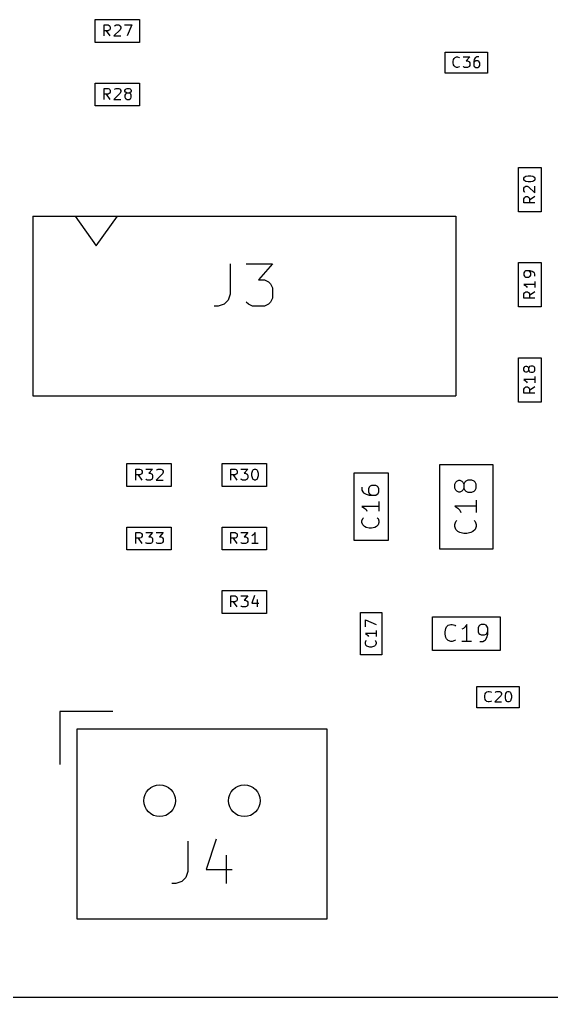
# Model space of a CAD drawing. Header units: millimetres. Extents: x 50 to 150, y -100 to -50.
# Drawn here: x 97.69 to 110.26, y -99.6 to -76.48 of the extents above; entities that cross this region are included whole.
import ezdxf

# ---------------------------------------------------------------- set-up
doc = ezdxf.new("R2010")
doc.units = ezdxf.units.MM
doc.layers.add('Edge.Cuts', color=254, linetype='CONTINUOUS', true_color=0xd0d2cd)
doc.layers.add('F.Fab', color=9, linetype='CONTINUOUS', true_color=0xafafaf)

msp = doc.modelspace()

# ---------------------------------------------------------------- linework, layer by layer
at = {"layer": 'Edge.Cuts', "linetype": 'CONTINUOUS'}
msp.add_line((148, -99.6), (52, -99.6), dxfattribs=at)
at = {"layer": 'Edge.Cuts'}
for centre in [(101, -94.95), (103, -94.95)]:
    msp.add_circle(centre, 0.375, dxfattribs=at)
at = {"layer": 'F.Fab', "linetype": 'CONTINUOUS'}
for p, q in [((99.475, -76.48), (100.525, -76.48)), ((99.475, -77.02), (99.475, -76.48)), ((100.525, -76.48), (100.525, -77.02)), ((99.684285, -76.8682), (99.684285, -76.6082)), ((99.684285, -76.6082), (99.783333, -76.6082)), ((99.783333, -76.744391), (99.684285, -76.744391)), ((99.832857, -76.8682), (99.74619, -76.744391)), ((99.783333, -76.6082), (99.808095, -76.620581)), ((99.808095, -76.73201), (99.783333, -76.744391)), ((99.808095, -76.620581), (99.820476, -76.632962)), ((99.820476, -76.719629), (99.808095, -76.73201)), ((99.820476, -76.632962), (99.832857, -76.657724)), ((99.832857, -76.694867), (99.820476, -76.719629)), ((99.832857, -76.657724), (99.832857, -76.694867)), ((100.068095, -76.719629), (99.919523, -76.8682)), ((99.931904, -76.632962), (99.944285, -76.620581)), ((99.944285, -76.620581), (99.969047, -76.6082)), ((99.969047, -76.6082), (100.030952, -76.6082)), ((100.030952, -76.6082), (100.055714, -76.620581)), ((100.055714, -76.620581), (100.068095, -76.632962)), ((100.068095, -76.632962), (100.080476, -76.657724)), ((100.080476, -76.682486), (100.068095, -76.719629)), ((100.080476, -76.657724), (100.080476, -76.682486)), ((100.167142, -76.6082), (100.340476, -76.6082)), ((100.340476, -76.6082), (100.229047, -76.8682)), ((99.919523, -76.8682), (100.080476, -76.8682)), ((100.525, -77.02), (99.475, -77.02)), ((107.75, -77.25), (108.75, -77.25)), ((107.75, -77.75), (107.75, -77.25)), ((107.934524, -77.470717), (107.946428, -77.423098)), ((107.946428, -77.423098), (107.958333, -77.399289)), ((107.958333, -77.399289), (107.982143, -77.375479)), ((107.982143, -77.375479), (108.017857, -77.363574)), ((108.017857, -77.363574), (108.041666, -77.363574)), ((108.041666, -77.363574), (108.077381, -77.375479)), ((108.077381, -77.375479), (108.089285, -77.387384)), ((108.172619, -77.363574), (108.327381, -77.363574)), ((108.327381, -77.363574), (108.244047, -77.458812)), ((108.434523, -77.423098), (108.422619, -77.470717)), ((108.458333, -77.387384), (108.434523, -77.423098)), ((108.470238, -77.375479), (108.458333, -77.387384)), ((108.494047, -77.363574), (108.470238, -77.375479)), ((108.541666, -77.363574), (108.494047, -77.363574)), ((108.75, -77.25), (108.75, -77.75)), ((107.934524, -77.506431), (107.934524, -77.470717)), ((107.946428, -77.55405), (107.934524, -77.506431)), ((107.958333, -77.57786), (107.946428, -77.55405)), ((107.982143, -77.60167), (107.958333, -77.57786)), ((108.017857, -77.613574), (107.982143, -77.60167)), ((108.041666, -77.613574), (108.017857, -77.613574)), ((108.077381, -77.60167), (108.041666, -77.613574)), ((108.089285, -77.589765), (108.077381, -77.60167)), ((108.184524, -77.60167), (108.172619, -77.589765)), ((108.208333, -77.613574), (108.184524, -77.60167)), ((108.279762, -77.613574), (108.208333, -77.613574)), ((108.244047, -77.458812), (108.279762, -77.458812)), ((108.279762, -77.458812), (108.303571, -77.470717)), ((108.303571, -77.60167), (108.279762, -77.613574)), ((108.303571, -77.470717), (108.315476, -77.482622)), ((108.315476, -77.589765), (108.303571, -77.60167)), ((108.315476, -77.482622), (108.327381, -77.506431)), ((108.327381, -77.565955), (108.315476, -77.589765)), ((108.327381, -77.506431), (108.327381, -77.565955)), ((108.422619, -77.470717), (108.422619, -77.565955)), ((108.434523, -77.482622), (108.422619, -77.506431)), ((108.422619, -77.565955), (108.434523, -77.589765)), ((108.446428, -77.470717), (108.434523, -77.482622)), ((108.434523, -77.589765), (108.446428, -77.60167)), ((108.470238, -77.458812), (108.446428, -77.470717)), ((108.446428, -77.60167), (108.470238, -77.613574)), ((108.517857, -77.458812), (108.470238, -77.458812)), ((108.470238, -77.613574), (108.517857, -77.613574)), ((108.541666, -77.470717), (108.517857, -77.458812)), ((108.517857, -77.613574), (108.541666, -77.60167)), ((108.553571, -77.482622), (108.541666, -77.470717)), ((108.541666, -77.60167), (108.553571, -77.589765)), ((108.565476, -77.506431), (108.553571, -77.482622)), ((108.553571, -77.589765), (108.565476, -77.565955)), ((108.565476, -77.565955), (108.565476, -77.506431)), ((108.75, -77.75), (107.75, -77.75)), ((99.475, -77.98), (100.525, -77.98)), ((99.475, -78.52), (99.475, -77.98)), ((99.684285, -78.3682), (99.684285, -78.1082)), ((99.684285, -78.1082), (99.783333, -78.1082)), ((99.783333, -78.1082), (99.808095, -78.120581)), ((99.808095, -78.120581), (99.820476, -78.132962)), ((99.820476, -78.132962), (99.832857, -78.157724)), ((99.931904, -78.132962), (99.944285, -78.120581)), ((99.944285, -78.120581), (99.969047, -78.1082)), ((99.969047, -78.1082), (100.030952, -78.1082)), ((100.030952, -78.1082), (100.055714, -78.120581)), ((100.055714, -78.120581), (100.068095, -78.132962)), ((100.068095, -78.132962), (100.080476, -78.157724)), ((100.179523, -78.157724), (100.191904, -78.132962)), ((100.191904, -78.132962), (100.204285, -78.120581)), ((100.204285, -78.120581), (100.229047, -78.1082)), ((100.229047, -78.1082), (100.278571, -78.1082)), ((100.278571, -78.1082), (100.303333, -78.120581)), ((100.303333, -78.120581), (100.315714, -78.132962)), ((100.315714, -78.132962), (100.328095, -78.157724)), ((100.525, -77.98), (100.525, -78.52)), ((99.783333, -78.244391), (99.684285, -78.244391)), ((99.832857, -78.3682), (99.74619, -78.244391)), ((99.808095, -78.23201), (99.783333, -78.244391)), ((99.820476, -78.219629), (99.808095, -78.23201)), ((99.832857, -78.194867), (99.820476, -78.219629)), ((99.832857, -78.157724), (99.832857, -78.194867)), ((100.068095, -78.219629), (99.919523, -78.3682)), ((99.919523, -78.3682), (100.080476, -78.3682)), ((100.080476, -78.182486), (100.068095, -78.219629)), ((100.080476, -78.157724), (100.080476, -78.182486)), ((100.179523, -78.170105), (100.179523, -78.157724)), ((100.191904, -78.194867), (100.179523, -78.170105)), ((100.191904, -78.244391), (100.179523, -78.269153)), ((100.179523, -78.269153), (100.179523, -78.318677)), ((100.179523, -78.318677), (100.191904, -78.343439)), ((100.204285, -78.207248), (100.191904, -78.194867)), ((100.204285, -78.23201), (100.191904, -78.244391)), ((100.191904, -78.343439), (100.204285, -78.35582)), ((100.229047, -78.219629), (100.204285, -78.207248)), ((100.229047, -78.219629), (100.204285, -78.23201)), ((100.204285, -78.35582), (100.229047, -78.3682)), ((100.278571, -78.219629), (100.229047, -78.219629)), ((100.229047, -78.3682), (100.278571, -78.3682)), ((100.303333, -78.207248), (100.278571, -78.219629)), ((100.303333, -78.23201), (100.278571, -78.219629)), ((100.278571, -78.3682), (100.303333, -78.35582)), ((100.315714, -78.194867), (100.303333, -78.207248)), ((100.315714, -78.244391), (100.303333, -78.23201)), ((100.303333, -78.35582), (100.315714, -78.343439)), ((100.328095, -78.170105), (100.315714, -78.194867)), ((100.328095, -78.269153), (100.315714, -78.244391)), ((100.315714, -78.343439), (100.328095, -78.318677)), ((100.328095, -78.157724), (100.328095, -78.170105)), ((100.328095, -78.318677), (100.328095, -78.269153)), ((100.525, -78.52), (99.475, -78.52)), ((109.48, -79.975), (110.02, -79.975)), ((109.48, -81.025), (109.48, -79.975)), ((110.02, -79.975), (110.02, -81.025)), ((109.6082, -80.233809), (109.620581, -80.209047)), ((109.620581, -80.209047), (109.632962, -80.196666)), ((109.632962, -80.196666), (109.657724, -80.184285)), ((109.657724, -80.184285), (109.707248, -80.171904)), ((109.707248, -80.171904), (109.769153, -80.171904)), ((109.769153, -80.171904), (109.818677, -80.184285)), ((109.818677, -80.184285), (109.843439, -80.196666)), ((109.843439, -80.196666), (109.85582, -80.209047)), ((109.85582, -80.209047), (109.8682, -80.233809)), ((109.6082, -80.258571), (109.6082, -80.233809)), ((109.620581, -80.283333), (109.6082, -80.258571)), ((109.6082, -80.469047), (109.620581, -80.444285)), ((109.632962, -80.295714), (109.620581, -80.283333)), ((109.620581, -80.444285), (109.632962, -80.431904)), ((109.657724, -80.308095), (109.632962, -80.295714)), ((109.632962, -80.431904), (109.657724, -80.419523)), ((109.707248, -80.320476), (109.657724, -80.308095)), ((109.657724, -80.419523), (109.682486, -80.419523)), ((109.682486, -80.419523), (109.719629, -80.431904)), ((109.769153, -80.320476), (109.707248, -80.320476)), ((109.719629, -80.431904), (109.8682, -80.580476)), ((109.818677, -80.308095), (109.769153, -80.320476)), ((109.843439, -80.295714), (109.818677, -80.308095)), ((109.85582, -80.283333), (109.843439, -80.295714)), ((109.8682, -80.258571), (109.85582, -80.283333)), ((109.8682, -80.233809), (109.8682, -80.258571)), ((109.8682, -80.580476), (109.8682, -80.419523)), ((109.6082, -80.530952), (109.6082, -80.469047)), ((109.620581, -80.555714), (109.6082, -80.530952)), ((109.632962, -80.568095), (109.620581, -80.555714)), ((109.620581, -80.691904), (109.632962, -80.679523)), ((109.632962, -80.679523), (109.657724, -80.667142)), ((109.657724, -80.667142), (109.694867, -80.667142)), ((109.694867, -80.667142), (109.719629, -80.679523)), ((109.719629, -80.679523), (109.73201, -80.691904)), ((109.8682, -80.667142), (109.744391, -80.753809)), ((109.6082, -80.716666), (109.620581, -80.691904)), ((109.6082, -80.815714), (109.6082, -80.716666)), ((109.8682, -80.815714), (109.6082, -80.815714)), ((109.73201, -80.691904), (109.744391, -80.716666)), ((109.744391, -80.716666), (109.744391, -80.815714)), ((98, -81.125), (98, -85.375)), ((98, -81.125), (108, -81.125)), ((99, -81.125), (99.5, -81.832107)), ((99.5, -81.832107), (100, -81.125)), ((108, -81.125), (108, -85.375)), ((110.02, -81.025), (109.48, -81.025)), ((102.666666, -82.254819), (102.666666, -82.969104)), ((103.047619, -82.254819), (103.666666, -82.254819)), ((103.666666, -82.254819), (103.333333, -82.635771)), ((109.48, -82.225), (110.02, -82.225)), ((109.48, -83.275), (109.48, -82.225)), ((110.02, -82.225), (110.02, -83.275)), ((109.620581, -82.446666), (109.6082, -82.471428)), ((109.6082, -82.471428), (109.6082, -82.520952)), ((109.6082, -82.520952), (109.620581, -82.545714)), ((109.632962, -82.434285), (109.620581, -82.446666)), ((109.657724, -82.421904), (109.632962, -82.434285)), ((109.756772, -82.421904), (109.657724, -82.421904)), ((109.744391, -82.434285), (109.719629, -82.421904)), ((109.756772, -82.446666), (109.744391, -82.434285)), ((109.806296, -82.434285), (109.756772, -82.421904)), ((109.769153, -82.471428), (109.756772, -82.446666)), ((109.756772, -82.545714), (109.769153, -82.520952)), ((109.769153, -82.520952), (109.769153, -82.471428)), ((109.843439, -82.459047), (109.806296, -82.434285)), ((109.85582, -82.471428), (109.843439, -82.459047)), ((109.8682, -82.49619), (109.85582, -82.471428)), ((109.8682, -82.545714), (109.8682, -82.49619)), ((103.333333, -82.635771), (103.47619, -82.635771)), ((103.47619, -82.635771), (103.571428, -82.68339)), ((103.571428, -82.68339), (103.619047, -82.731009)), ((103.619047, -82.731009), (103.666666, -82.826247)), ((109.8682, -82.743809), (109.6082, -82.743809)), ((109.6082, -82.743809), (109.645343, -82.768571)), ((109.620581, -82.545714), (109.632962, -82.558095)), ((109.632962, -82.558095), (109.657724, -82.570476)), ((109.645343, -82.768571), (109.670105, -82.793333)), ((109.657724, -82.570476), (109.719629, -82.570476)), ((109.719629, -82.570476), (109.744391, -82.558095)), ((109.744391, -82.558095), (109.756772, -82.545714)), ((109.8682, -82.669523), (109.8682, -82.818095)), ((102.666666, -82.969104), (102.619047, -83.111961)), ((103.666666, -82.826247), (103.666666, -83.064342)), ((109.6082, -82.966666), (109.620581, -82.941904)), ((109.6082, -83.065714), (109.6082, -82.966666)), ((109.620581, -82.941904), (109.632962, -82.929523)), ((109.632962, -82.929523), (109.657724, -82.917142)), ((109.657724, -82.917142), (109.694867, -82.917142)), ((109.670105, -82.793333), (109.682486, -82.818095)), ((109.694867, -82.917142), (109.719629, -82.929523)), ((109.719629, -82.929523), (109.73201, -82.941904)), ((109.73201, -82.941904), (109.744391, -82.966666)), ((109.8682, -82.917142), (109.744391, -83.003809)), ((109.744391, -82.966666), (109.744391, -83.065714)), ((102.523809, -83.2072), (102.380952, -83.254819)), ((102.619047, -83.111961), (102.523809, -83.2072)), ((103.095238, -83.2072), (103.047619, -83.15958)), ((103.190476, -83.254819), (103.095238, -83.2072)), ((103.571428, -83.2072), (103.47619, -83.254819)), ((103.619047, -83.15958), (103.571428, -83.2072)), ((103.666666, -83.064342), (103.619047, -83.15958)), ((109.8682, -83.065714), (109.6082, -83.065714)), ((102.380952, -83.254819), (102.285714, -83.254819)), ((103.47619, -83.254819), (103.190476, -83.254819)), ((110.02, -83.275), (109.48, -83.275)), ((109.48, -84.475), (110.02, -84.475)), ((109.48, -85.525), (109.48, -84.475)), ((110.02, -84.475), (110.02, -85.525)), ((109.6082, -84.721428), (109.620581, -84.696666)), ((109.6082, -84.770952), (109.6082, -84.721428)), ((109.620581, -84.795714), (109.6082, -84.770952)), ((109.620581, -84.696666), (109.632962, -84.684285)), ((109.632962, -84.808095), (109.620581, -84.795714)), ((109.632962, -84.684285), (109.657724, -84.671904)), ((109.657724, -84.820476), (109.632962, -84.808095)), ((109.657724, -84.671904), (109.670105, -84.671904)), ((109.670105, -84.820476), (109.657724, -84.820476)), ((109.670105, -84.671904), (109.694867, -84.684285)), ((109.694867, -84.808095), (109.670105, -84.820476)), ((109.694867, -84.684285), (109.707248, -84.696666)), ((109.707248, -84.795714), (109.694867, -84.808095)), ((109.707248, -84.696666), (109.719629, -84.721428)), ((109.719629, -84.770952), (109.707248, -84.795714)), ((109.73201, -84.696666), (109.719629, -84.721428)), ((109.719629, -84.721428), (109.719629, -84.770952)), ((109.719629, -84.770952), (109.73201, -84.795714)), ((109.744391, -84.684285), (109.73201, -84.696666)), ((109.73201, -84.795714), (109.744391, -84.808095)), ((109.769153, -84.671904), (109.744391, -84.684285)), ((109.744391, -84.808095), (109.769153, -84.820476)), ((109.818677, -84.671904), (109.769153, -84.671904)), ((109.769153, -84.820476), (109.818677, -84.820476)), ((109.843439, -84.684285), (109.818677, -84.671904)), ((109.818677, -84.820476), (109.843439, -84.808095)), ((109.85582, -84.696666), (109.843439, -84.684285)), ((109.843439, -84.808095), (109.85582, -84.795714)), ((109.8682, -84.721428), (109.85582, -84.696666)), ((109.85582, -84.795714), (109.8682, -84.770952)), ((109.8682, -84.770952), (109.8682, -84.721428)), ((109.8682, -84.993809), (109.6082, -84.993809)), ((109.6082, -84.993809), (109.645343, -85.018571)), ((109.645343, -85.018571), (109.670105, -85.043333)), ((109.670105, -85.043333), (109.682486, -85.068095)), ((109.8682, -84.919523), (109.8682, -85.068095)), ((109.6082, -85.216666), (109.620581, -85.191904)), ((109.6082, -85.315714), (109.6082, -85.216666)), ((109.620581, -85.191904), (109.632962, -85.179523)), ((109.632962, -85.179523), (109.657724, -85.167142)), ((109.657724, -85.167142), (109.694867, -85.167142)), ((109.694867, -85.167142), (109.719629, -85.179523)), ((109.719629, -85.179523), (109.73201, -85.191904)), ((109.73201, -85.191904), (109.744391, -85.216666)), ((109.8682, -85.167142), (109.744391, -85.253809)), ((109.744391, -85.216666), (109.744391, -85.315714)), ((98, -85.375), (108, -85.375)), ((110.02, -85.525), (109.48, -85.525)), ((109.8682, -85.315714), (109.6082, -85.315714)), ((100.225, -86.98), (101.275, -86.98)), ((100.225, -87.52), (100.225, -86.98)), ((100.434285, -87.3682), (100.434285, -87.1082)), ((100.434285, -87.1082), (100.533333, -87.1082)), ((100.533333, -87.1082), (100.558095, -87.120581)), ((100.558095, -87.120581), (100.570476, -87.132962)), ((100.570476, -87.132962), (100.582857, -87.157724)), ((100.582857, -87.157724), (100.582857, -87.194867)), ((100.669523, -87.1082), (100.830476, -87.1082)), ((100.830476, -87.1082), (100.743809, -87.207248)), ((100.929523, -87.132962), (100.941904, -87.120581)), ((100.941904, -87.120581), (100.966666, -87.1082)), ((100.966666, -87.1082), (101.028571, -87.1082)), ((101.028571, -87.1082), (101.053333, -87.120581)), ((101.053333, -87.120581), (101.065714, -87.132962)), ((101.065714, -87.132962), (101.078095, -87.157724)), ((101.078095, -87.157724), (101.078095, -87.182486)), ((101.275, -86.98), (101.275, -87.52)), ((102.475, -86.98), (103.525, -86.98)), ((102.475, -87.52), (102.475, -86.98)), ((102.684285, -87.3682), (102.684285, -87.1082)), ((102.684285, -87.1082), (102.783333, -87.1082)), ((102.783333, -87.1082), (102.808095, -87.120581)), ((102.808095, -87.120581), (102.820476, -87.132962)), ((102.820476, -87.132962), (102.832857, -87.157724)), ((102.832857, -87.157724), (102.832857, -87.194867)), ((102.919523, -87.1082), (103.080476, -87.1082)), ((103.080476, -87.1082), (102.993809, -87.207248)), ((103.179523, -87.207248), (103.191904, -87.157724)), ((103.191904, -87.157724), (103.204285, -87.132962)), ((103.204285, -87.132962), (103.216666, -87.120581)), ((103.216666, -87.120581), (103.241428, -87.1082)), ((103.241428, -87.1082), (103.26619, -87.1082)), ((103.26619, -87.1082), (103.290952, -87.120581)), ((103.290952, -87.120581), (103.303333, -87.132962)), ((103.303333, -87.132962), (103.315714, -87.157724)), ((103.315714, -87.157724), (103.328095, -87.207248)), ((103.525, -86.98), (103.525, -87.52)), ((107.625, -87), (108.875, -87)), ((107.625, -89), (107.625, -87)), ((108.875, -87), (108.875, -89)), ((100.533333, -87.244391), (100.434285, -87.244391)), ((100.582857, -87.3682), (100.49619, -87.244391)), ((100.558095, -87.23201), (100.533333, -87.244391)), ((100.570476, -87.219629), (100.558095, -87.23201)), ((100.582857, -87.194867), (100.570476, -87.219629)), ((100.681904, -87.35582), (100.669523, -87.343439)), ((100.706666, -87.3682), (100.681904, -87.35582)), ((100.780952, -87.3682), (100.706666, -87.3682)), ((100.743809, -87.207248), (100.780952, -87.207248)), ((100.780952, -87.207248), (100.805714, -87.219629)), ((100.805714, -87.35582), (100.780952, -87.3682)), ((100.805714, -87.219629), (100.818095, -87.23201)), ((100.818095, -87.343439), (100.805714, -87.35582)), ((100.818095, -87.23201), (100.830476, -87.256772)), ((100.830476, -87.318677), (100.818095, -87.343439)), ((100.830476, -87.256772), (100.830476, -87.318677)), ((101.065714, -87.219629), (100.917142, -87.3682)), ((100.917142, -87.3682), (101.078095, -87.3682)), ((101.078095, -87.182486), (101.065714, -87.219629)), ((102.783333, -87.244391), (102.684285, -87.244391)), ((102.832857, -87.3682), (102.74619, -87.244391)), ((102.808095, -87.23201), (102.783333, -87.244391)), ((102.820476, -87.219629), (102.808095, -87.23201)), ((102.832857, -87.194867), (102.820476, -87.219629)), ((102.931904, -87.35582), (102.919523, -87.343439)), ((102.956666, -87.3682), (102.931904, -87.35582)), ((103.030952, -87.3682), (102.956666, -87.3682)), ((102.993809, -87.207248), (103.030952, -87.207248)), ((103.030952, -87.207248), (103.055714, -87.219629)), ((103.055714, -87.35582), (103.030952, -87.3682)), ((103.055714, -87.219629), (103.068095, -87.23201)), ((103.068095, -87.343439), (103.055714, -87.35582)), ((103.068095, -87.23201), (103.080476, -87.256772)), ((103.080476, -87.318677), (103.068095, -87.343439)), ((103.080476, -87.256772), (103.080476, -87.318677)), ((103.179523, -87.269153), (103.179523, -87.207248)), ((103.191904, -87.318677), (103.179523, -87.269153)), ((103.204285, -87.343439), (103.191904, -87.318677)), ((103.216666, -87.35582), (103.204285, -87.343439)), ((103.241428, -87.3682), (103.216666, -87.35582)), ((103.26619, -87.3682), (103.241428, -87.3682)), ((103.290952, -87.35582), (103.26619, -87.3682)), ((103.303333, -87.343439), (103.290952, -87.35582)), ((103.315714, -87.318677), (103.303333, -87.343439)), ((103.328095, -87.269153), (103.315714, -87.318677)), ((103.328095, -87.207248), (103.328095, -87.269153)), ((105.6, -87.2), (106.4, -87.2)), ((105.6, -88.8), (105.6, -87.2)), ((106.4, -87.2), (106.4, -88.8)), ((108.000959, -87.416666), (108.024768, -87.392857)), ((108.024768, -87.392857), (108.072387, -87.369047)), ((108.072387, -87.369047), (108.096197, -87.369047)), ((108.096197, -87.369047), (108.143816, -87.392857)), ((108.143816, -87.392857), (108.167625, -87.416666)), ((108.239054, -87.392857), (108.215244, -87.416666)), ((108.286673, -87.369047), (108.239054, -87.392857)), ((108.381911, -87.369047), (108.286673, -87.369047)), ((108.42953, -87.392857), (108.381911, -87.369047)), ((108.45334, -87.416666), (108.42953, -87.392857)), ((101.275, -87.52), (100.225, -87.52)), ((103.525, -87.52), (102.475, -87.52)), ((105.781927, -87.533333), (105.781927, -87.609523)), ((105.781927, -87.609523), (105.800975, -87.647619)), ((105.953356, -87.533333), (105.934308, -87.571428)), ((105.934308, -87.571428), (105.934308, -87.647619)), ((105.972403, -87.514285), (105.953356, -87.533333)), ((106.010499, -87.495238), (105.972403, -87.514285)), ((106.105737, -87.495238), (106.010499, -87.495238)), ((106.143832, -87.514285), (106.105737, -87.495238)), ((106.16288, -87.533333), (106.143832, -87.514285)), ((106.181927, -87.571428), (106.16288, -87.533333)), ((106.181927, -87.647619), (106.181927, -87.571428)), ((107.977149, -87.464285), (108.000959, -87.416666)), ((107.977149, -87.559523), (107.977149, -87.464285)), ((108.000959, -87.607142), (107.977149, -87.559523)), ((108.024768, -87.630952), (108.000959, -87.607142)), ((108.167625, -87.607142), (108.143816, -87.630952)), ((108.167625, -87.416666), (108.191435, -87.464285)), ((108.191435, -87.559523), (108.167625, -87.607142)), ((108.215244, -87.416666), (108.191435, -87.464285)), ((108.191435, -87.464285), (108.191435, -87.559523)), ((108.191435, -87.559523), (108.215244, -87.607142)), ((108.215244, -87.607142), (108.239054, -87.630952)), ((108.42953, -87.630952), (108.45334, -87.607142)), ((108.477149, -87.464285), (108.45334, -87.416666)), ((108.45334, -87.607142), (108.477149, -87.559523)), ((108.477149, -87.559523), (108.477149, -87.464285)), ((105.800975, -87.647619), (105.820022, -87.666666)), ((105.820022, -87.666666), (105.877165, -87.704761)), ((105.877165, -87.704761), (105.953356, -87.723809)), ((105.934308, -87.647619), (105.953356, -87.685714)), ((105.953356, -87.685714), (105.972403, -87.704761)), ((105.953356, -87.723809), (106.105737, -87.723809)), ((105.972403, -87.704761), (106.010499, -87.723809)), ((106.105737, -87.723809), (106.143832, -87.704761)), ((106.143832, -87.704761), (106.16288, -87.685714)), ((106.16288, -87.685714), (106.181927, -87.647619)), ((108.072387, -87.654761), (108.024768, -87.630952)), ((108.096197, -87.654761), (108.072387, -87.654761)), ((108.143816, -87.630952), (108.096197, -87.654761)), ((108.239054, -87.630952), (108.286673, -87.654761)), ((108.286673, -87.654761), (108.381911, -87.654761)), ((108.381911, -87.654761), (108.42953, -87.630952)), ((108.477149, -87.845237), (108.477149, -88.130951)), ((106.181927, -87.990475), (105.781927, -87.990475)), ((105.781927, -87.990475), (105.83907, -88.028571)), ((105.83907, -88.028571), (105.877165, -88.066666)), ((105.877165, -88.066666), (105.896213, -88.104761)), ((106.181927, -87.87619), (106.181927, -88.104761)), ((108.477149, -87.988094), (107.977149, -87.988094)), ((107.977149, -87.988094), (108.048578, -88.035713)), ((108.048578, -88.035713), (108.096197, -88.083332)), ((108.096197, -88.083332), (108.120006, -88.130951)), ((105.781927, -88.333332), (105.800975, -88.27619)), ((105.800975, -88.27619), (105.820022, -88.257142)), ((106.143832, -88.257142), (106.16288, -88.27619)), ((106.16288, -88.27619), (106.181927, -88.333332)), ((100.225, -88.48), (101.275, -88.48)), ((100.225, -89.02), (100.225, -88.48)), ((101.275, -88.48), (101.275, -89.02)), ((102.475, -88.48), (103.525, -88.48)), ((102.475, -89.02), (102.475, -88.48)), ((103.525, -88.48), (103.525, -89.02)), ((105.781927, -88.371428), (105.781927, -88.333332)), ((105.800975, -88.428571), (105.781927, -88.371428)), ((105.83907, -88.466666), (105.800975, -88.428571)), ((105.877165, -88.485713), (105.83907, -88.466666)), ((105.953356, -88.504761), (105.877165, -88.485713)), ((106.010499, -88.504761), (105.953356, -88.504761)), ((106.086689, -88.485713), (106.010499, -88.504761)), ((106.124784, -88.466666), (106.086689, -88.485713)), ((106.16288, -88.428571), (106.124784, -88.466666)), ((106.181927, -88.371428), (106.16288, -88.428571)), ((106.181927, -88.333332), (106.181927, -88.371428)), ((107.977149, -88.416666), (108.000959, -88.345237)), ((107.977149, -88.464285), (107.977149, -88.416666)), ((108.000959, -88.535713), (107.977149, -88.464285)), ((108.000959, -88.345237), (108.024768, -88.321428)), ((108.048578, -88.583332), (108.000959, -88.535713)), ((108.45334, -88.535713), (108.40572, -88.583332)), ((108.42953, -88.321428), (108.45334, -88.345237)), ((108.45334, -88.345237), (108.477149, -88.416666)), ((108.477149, -88.464285), (108.45334, -88.535713)), ((108.477149, -88.416666), (108.477149, -88.464285)), ((100.434285, -88.8682), (100.434285, -88.6082)), ((100.434285, -88.6082), (100.533333, -88.6082)), ((100.533333, -88.744391), (100.434285, -88.744391)), ((100.582857, -88.8682), (100.49619, -88.744391)), ((100.533333, -88.6082), (100.558095, -88.620581)), ((100.558095, -88.73201), (100.533333, -88.744391)), ((100.558095, -88.620581), (100.570476, -88.632962)), ((100.570476, -88.719629), (100.558095, -88.73201)), ((100.570476, -88.632962), (100.582857, -88.657724)), ((100.582857, -88.694867), (100.570476, -88.719629)), ((100.582857, -88.657724), (100.582857, -88.694867)), ((100.669523, -88.6082), (100.830476, -88.6082)), ((100.830476, -88.6082), (100.743809, -88.707248)), ((100.743809, -88.707248), (100.780952, -88.707248)), ((100.780952, -88.707248), (100.805714, -88.719629)), ((100.805714, -88.719629), (100.818095, -88.73201)), ((100.818095, -88.73201), (100.830476, -88.756772)), ((100.830476, -88.756772), (100.830476, -88.818677)), ((100.917142, -88.6082), (101.078095, -88.6082)), ((101.078095, -88.6082), (100.991428, -88.707248)), ((100.991428, -88.707248), (101.028571, -88.707248)), ((101.028571, -88.707248), (101.053333, -88.719629)), ((101.053333, -88.719629), (101.065714, -88.73201)), ((101.065714, -88.73201), (101.078095, -88.756772)), ((101.078095, -88.756772), (101.078095, -88.818677)), ((102.684285, -88.8682), (102.684285, -88.6082)), ((102.684285, -88.6082), (102.783333, -88.6082)), ((102.783333, -88.744391), (102.684285, -88.744391)), ((102.832857, -88.8682), (102.74619, -88.744391)), ((102.783333, -88.6082), (102.808095, -88.620581)), ((102.808095, -88.73201), (102.783333, -88.744391)), ((102.808095, -88.620581), (102.820476, -88.632962)), ((102.820476, -88.719629), (102.808095, -88.73201)), ((102.820476, -88.632962), (102.832857, -88.657724)), ((102.832857, -88.694867), (102.820476, -88.719629)), ((102.832857, -88.657724), (102.832857, -88.694867)), ((102.919523, -88.6082), (103.080476, -88.6082)), ((103.080476, -88.6082), (102.993809, -88.707248)), ((102.993809, -88.707248), (103.030952, -88.707248)), ((103.030952, -88.707248), (103.055714, -88.719629)), ((103.055714, -88.719629), (103.068095, -88.73201)), ((103.068095, -88.73201), (103.080476, -88.756772)), ((103.080476, -88.756772), (103.080476, -88.818677)), ((103.204285, -88.670105), (103.179523, -88.682486)), ((103.229047, -88.645343), (103.204285, -88.670105)), ((103.253809, -88.6082), (103.229047, -88.645343)), ((103.253809, -88.8682), (103.253809, -88.6082)), ((108.096197, -88.607142), (108.048578, -88.583332)), ((108.191435, -88.630951), (108.096197, -88.607142)), ((108.262863, -88.630951), (108.191435, -88.630951)), ((108.358101, -88.607142), (108.262863, -88.630951)), ((108.40572, -88.583332), (108.358101, -88.607142)), ((100.681904, -88.85582), (100.669523, -88.843439)), ((100.706666, -88.8682), (100.681904, -88.85582)), ((100.780952, -88.8682), (100.706666, -88.8682)), ((100.805714, -88.85582), (100.780952, -88.8682)), ((100.818095, -88.843439), (100.805714, -88.85582)), ((100.830476, -88.818677), (100.818095, -88.843439)), ((100.929523, -88.85582), (100.917142, -88.843439)), ((100.954285, -88.8682), (100.929523, -88.85582)), ((101.028571, -88.8682), (100.954285, -88.8682)), ((101.053333, -88.85582), (101.028571, -88.8682)), ((101.065714, -88.843439), (101.053333, -88.85582)), ((101.078095, -88.818677), (101.065714, -88.843439)), ((102.931904, -88.85582), (102.919523, -88.843439)), ((102.956666, -88.8682), (102.931904, -88.85582)), ((103.030952, -88.8682), (102.956666, -88.8682)), ((103.055714, -88.85582), (103.030952, -88.8682)), ((103.068095, -88.843439), (103.055714, -88.85582)), ((103.080476, -88.818677), (103.068095, -88.843439)), ((103.328095, -88.8682), (103.179523, -88.8682)), ((106.4, -88.8), (105.6, -88.8)), ((108.875, -89), (107.625, -89)), ((101.275, -89.02), (100.225, -89.02)), ((103.525, -89.02), (102.475, -89.02)), ((102.475, -89.98), (103.525, -89.98)), ((102.475, -90.52), (102.475, -89.98)), ((102.684285, -90.3682), (102.684285, -90.1082)), ((102.684285, -90.1082), (102.783333, -90.1082)), ((102.783333, -90.1082), (102.808095, -90.120581)), ((102.808095, -90.120581), (102.820476, -90.132962)), ((102.820476, -90.132962), (102.832857, -90.157724)), ((102.832857, -90.157724), (102.832857, -90.194867)), ((102.919523, -90.1082), (103.080476, -90.1082)), ((103.080476, -90.1082), (102.993809, -90.207248)), ((103.241428, -90.09582), (103.179523, -90.281534)), ((103.525, -89.98), (103.525, -90.52)), ((102.783333, -90.244391), (102.684285, -90.244391)), ((102.832857, -90.3682), (102.74619, -90.244391)), ((102.808095, -90.23201), (102.783333, -90.244391)), ((102.820476, -90.219629), (102.808095, -90.23201)), ((102.832857, -90.194867), (102.820476, -90.219629)), ((102.931904, -90.35582), (102.919523, -90.343439)), ((102.956666, -90.3682), (102.931904, -90.35582)), ((103.030952, -90.3682), (102.956666, -90.3682)), ((102.993809, -90.207248), (103.030952, -90.207248)), ((103.030952, -90.207248), (103.055714, -90.219629)), ((103.055714, -90.35582), (103.030952, -90.3682)), ((103.055714, -90.219629), (103.068095, -90.23201)), ((103.068095, -90.343439), (103.055714, -90.35582)), ((103.068095, -90.23201), (103.080476, -90.256772)), ((103.080476, -90.318677), (103.068095, -90.343439)), ((103.080476, -90.256772), (103.080476, -90.318677)), ((103.179523, -90.281534), (103.340476, -90.281534)), ((103.303333, -90.194867), (103.303333, -90.3682)), ((103.525, -90.52), (102.475, -90.52)), ((105.75, -90.5), (106.25, -90.5)), ((105.75, -91.5), (105.75, -90.5)), ((106.25, -90.5), (106.25, -91.5)), ((107.45, -90.6), (109.05, -90.6)), ((107.45, -91.4), (107.45, -90.6)), ((109.05, -90.6), (109.05, -91.4)), ((105.863574, -90.839285), (105.863574, -90.672619)), ((105.863574, -90.672619), (106.113574, -90.779761)), ((107.764286, -90.877165), (107.783333, -90.83907)), ((107.783333, -90.83907), (107.821428, -90.800975)), ((107.821428, -90.800975), (107.878571, -90.781927)), ((107.878571, -90.781927), (107.916667, -90.781927)), ((107.916667, -90.781927), (107.973809, -90.800975)), ((107.973809, -90.800975), (107.992857, -90.820022)), ((108.221428, -90.83907), (108.183333, -90.877165)), ((108.259524, -90.781927), (108.221428, -90.83907)), ((108.259524, -91.181927), (108.259524, -90.781927)), ((108.545238, -90.820022), (108.52619, -90.858118)), ((108.52619, -90.858118), (108.52619, -90.953356)), ((108.564285, -90.800975), (108.545238, -90.820022)), ((108.60238, -90.781927), (108.564285, -90.800975)), ((108.678571, -90.781927), (108.60238, -90.781927)), ((108.716666, -90.800975), (108.678571, -90.781927)), ((108.735714, -90.820022), (108.716666, -90.800975)), ((108.754761, -90.858118), (108.735714, -90.820022)), ((108.754761, -91.010499), (108.754761, -90.858118)), ((106.113574, -90.994047), (105.863574, -90.994047)), ((105.863574, -90.994047), (105.899289, -91.017856)), ((105.899289, -91.017856), (105.923098, -91.041666)), ((105.923098, -91.041666), (105.935003, -91.065475)), ((106.113574, -90.922618), (106.113574, -91.065475)), ((107.745238, -90.953356), (107.764286, -90.877165)), ((107.745238, -91.010499), (107.745238, -90.953356)), ((107.764286, -91.086689), (107.745238, -91.010499)), ((107.783333, -91.124784), (107.764286, -91.086689)), ((108.183333, -90.877165), (108.145238, -90.896213)), ((108.52619, -90.953356), (108.545238, -90.991451)), ((108.545238, -90.991451), (108.564285, -91.010499)), ((108.564285, -91.010499), (108.60238, -91.029546)), ((108.60238, -91.029546), (108.678571, -91.029546)), ((108.678571, -91.029546), (108.716666, -91.010499)), ((108.697619, -91.143832), (108.735714, -91.086689)), ((108.716666, -91.010499), (108.735714, -90.991451)), ((108.735714, -90.991451), (108.754761, -90.953356)), ((108.735714, -91.086689), (108.754761, -91.010499)), ((105.863574, -91.208333), (105.875479, -91.172618)), ((105.863574, -91.232142), (105.863574, -91.208333)), ((105.875479, -91.267856), (105.863574, -91.232142)), ((105.875479, -91.172618), (105.887384, -91.160714)), ((105.899289, -91.291666), (105.875479, -91.267856)), ((105.923098, -91.303571), (105.899289, -91.291666)), ((105.970717, -91.315475), (105.923098, -91.303571)), ((106.006431, -91.315475), (105.970717, -91.315475)), ((106.05405, -91.303571), (106.006431, -91.315475)), ((106.07786, -91.291666), (106.05405, -91.303571)), ((106.10167, -91.267856), (106.07786, -91.291666)), ((106.089765, -91.160714), (106.10167, -91.172618)), ((106.10167, -91.172618), (106.113574, -91.208333)), ((106.113574, -91.232142), (106.10167, -91.267856)), ((106.113574, -91.208333), (106.113574, -91.232142)), ((107.821428, -91.16288), (107.783333, -91.124784)), ((107.878571, -91.181927), (107.821428, -91.16288)), ((107.916667, -91.181927), (107.878571, -91.181927)), ((107.973809, -91.16288), (107.916667, -91.181927)), ((107.992857, -91.143832), (107.973809, -91.16288)), ((108.373809, -91.181927), (108.145238, -91.181927)), ((108.564285, -91.181927), (108.640476, -91.181927)), ((108.640476, -91.181927), (108.678571, -91.16288)), ((108.678571, -91.16288), (108.697619, -91.143832)), ((106.25, -91.5), (105.75, -91.5)), ((109.05, -91.4), (107.45, -91.4)), ((108.5, -92.25), (109.5, -92.25)), ((108.5, -92.75), (108.5, -92.25)), ((108.684524, -92.470717), (108.696428, -92.423098)), ((108.684524, -92.506431), (108.684524, -92.470717)), ((108.696428, -92.423098), (108.708333, -92.399289)), ((108.708333, -92.399289), (108.732143, -92.375479)), ((108.732143, -92.375479), (108.767857, -92.363574)), ((108.767857, -92.363574), (108.791666, -92.363574)), ((108.791666, -92.363574), (108.827381, -92.375479)), ((108.827381, -92.375479), (108.839285, -92.387384)), ((109.065476, -92.470717), (108.922619, -92.613574)), ((108.934524, -92.387384), (108.946428, -92.375479)), ((108.946428, -92.375479), (108.970238, -92.363574)), ((108.970238, -92.363574), (109.029762, -92.363574)), ((109.029762, -92.363574), (109.053571, -92.375479)), ((109.053571, -92.375479), (109.065476, -92.387384)), ((109.065476, -92.387384), (109.077381, -92.411193)), ((109.077381, -92.435003), (109.065476, -92.470717)), ((109.077381, -92.411193), (109.077381, -92.435003)), ((109.172619, -92.458812), (109.184523, -92.411193)), ((109.172619, -92.518336), (109.172619, -92.458812)), ((109.184523, -92.411193), (109.196428, -92.387384)), ((109.196428, -92.387384), (109.208333, -92.375479)), ((109.208333, -92.375479), (109.232142, -92.363574)), ((109.232142, -92.363574), (109.255952, -92.363574)), ((109.255952, -92.363574), (109.279761, -92.375479)), ((109.279761, -92.375479), (109.291666, -92.387384)), ((109.291666, -92.387384), (109.303571, -92.411193)), ((109.303571, -92.411193), (109.315476, -92.458812)), ((109.315476, -92.458812), (109.315476, -92.518336)), ((109.5, -92.25), (109.5, -92.75)), ((108.696428, -92.55405), (108.684524, -92.506431)), ((108.708333, -92.57786), (108.696428, -92.55405)), ((108.732143, -92.60167), (108.708333, -92.57786)), ((108.767857, -92.613574), (108.732143, -92.60167)), ((108.791666, -92.613574), (108.767857, -92.613574)), ((108.827381, -92.60167), (108.791666, -92.613574)), ((108.839285, -92.589765), (108.827381, -92.60167)), ((108.922619, -92.613574), (109.077381, -92.613574)), ((109.184523, -92.565955), (109.172619, -92.518336)), ((109.196428, -92.589765), (109.184523, -92.565955)), ((109.208333, -92.60167), (109.196428, -92.589765)), ((109.232142, -92.613574), (109.208333, -92.60167)), ((109.255952, -92.613574), (109.232142, -92.613574)), ((109.279761, -92.60167), (109.255952, -92.613574)), ((109.291666, -92.589765), (109.279761, -92.60167)), ((109.303571, -92.565955), (109.291666, -92.589765)), ((109.315476, -92.518336), (109.303571, -92.565955)), ((98.64, -92.84), (98.64, -94.09)), ((99.89, -92.84), (98.64, -92.84)), ((109.5, -92.75), (108.5, -92.75)), ((99.05, -93.25), (104.95, -93.25)), ((99.05, -97.75), (99.05, -93.25)), ((104.95, -93.25), (104.95, -97.75)), ((101.666666, -95.904819), (101.666666, -96.619104)), ((102.333333, -95.8572), (102.095238, -96.571485)), ((102.571428, -96.238152), (102.571428, -96.904819)), ((101.666666, -96.619104), (101.619047, -96.761961)), ((102.095238, -96.571485), (102.714285, -96.571485)), ((101.523809, -96.8572), (101.380952, -96.904819)), ((101.619047, -96.761961), (101.523809, -96.8572)), ((101.380952, -96.904819), (101.285714, -96.904819)), ((104.95, -97.75), (99.05, -97.75))]:
    msp.add_line(p, q, dxfattribs=at)
at = {"layer": 'F.Fab'}
for centre in [(101, -94.95), (103, -94.95)]:
    msp.add_circle(centre, 0.375, dxfattribs=at)

doc.saveas('drawing.dxf')
